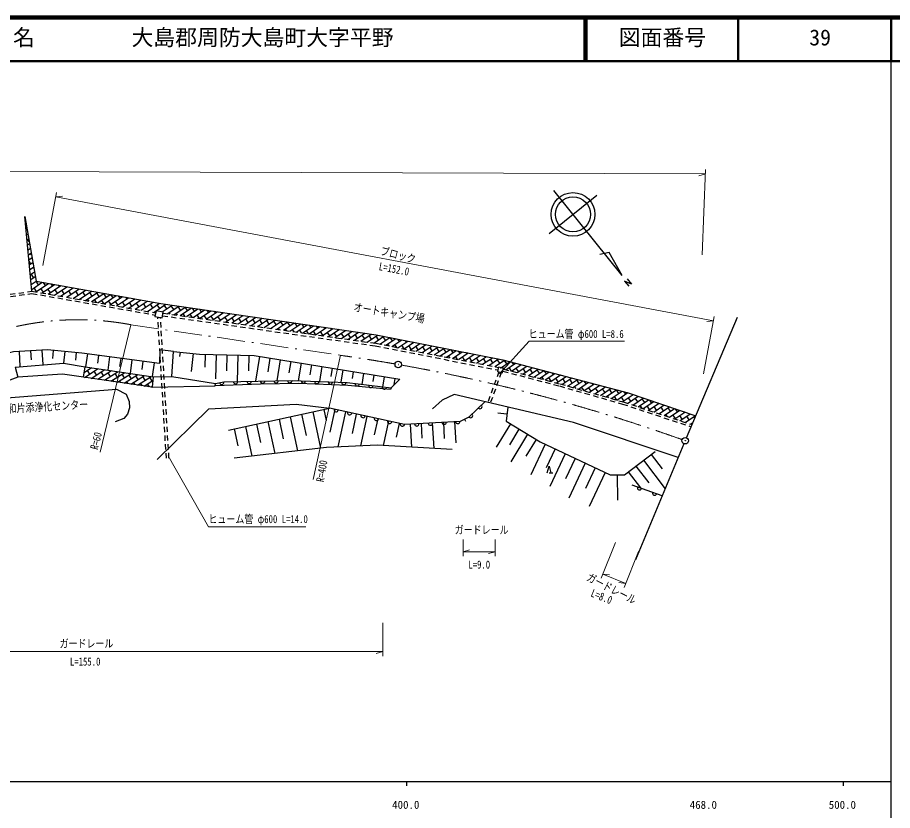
# Model space of a CAD drawing. Units: millimetres, scale not verified. Extents: x 40000 to 680000, y 20000 to 380000.
# Drawn here: x 378906 to 579318, y 198357 to 380000 of the extents above; entities that cross this region are included whole.
import ezdxf
from ezdxf.enums import TextEntityAlignment as Align

# ---------------------------------------------------------------- set-up
doc = ezdxf.new("R2010")
doc.units = ezdxf.units.MM
doc.header["$LTSCALE"] = 1000
doc.linetypes.add('USER2', pattern=[2, 1.2, -0.8])
doc.linetypes.add('USER3', pattern=[10, 6.4, -1.6, 0.4, -1.6])
for name, color, linetype, lineweight in [('M-BGD', 7, 'Continuous', 25), ('M-BMK', 2, 'USER3', 13), ('M-BMK-SRVR', 3, 'Continuous', 25), ('M-OTRS', 6, 'Continuous', 25), ('M-STR-HTXT', 7, 'Continuous', 13), ('M-STR-STR3', 7, 'Continuous', 25), ('M-TTL', 2, 'Continuous', 140), ('M-TTL-BAND', 7, 'Continuous', 25), ('M-TTL-LINE', 7, 'Continuous', 50)]:
    doc.layers.add(name, color=color, linetype=linetype, lineweight=lineweight)
doc.layers.add('M-BMK-HTXT', color=7, linetype='Continuous')
doc.layers.add('M-TTL-TXT', color=7, linetype='Continuous')
doc.styles.add('ＭＳ ゴシック', font='')
doc.styles.get('ＭＳ ゴシック').set_extended_font_data('MS Gothic')

msp = doc.modelspace()

# ---------------------------------------------------------------- linework, layer by layer
at = {"layer": 'M-BGD'}
for p, q in [((500681, 330515), (511592, 339286)), ((517414, 320871), (501751, 340356)), ((514434, 326174), (512249, 325701)), ((517414, 320871), (514434, 326174)), ((379275, 303501), (379469, 300030)), ((381888, 303647), (382001, 301614)), ((384500, 303793), (384685, 300486)), ((387111, 303739), (386931, 301899)), ((389719, 303484), (389462, 300848)), ((392327, 303230), (392162, 301537)), ((394904, 302934), (394516, 299994)), ((414265, 297771), (414632, 303520)), ((416130, 303363), (416024, 302356)), ((419126, 303049), (418689, 298879)), ((421877, 302858), (421796, 299935)), ((424380, 302788), (424227, 297261)), ((426884, 302719), (426782, 299041)), ((429388, 302650), (429221, 296636)), ((397449, 302598), (397213, 300810)), ((399994, 302262), (399595, 299241)), ((402539, 301926), (402297, 300089)), ((405085, 301590), (404675, 298488)), ((407630, 301254), (407381, 299368)), ((410175, 300918), (409755, 297735)), ((431892, 302581), (431794, 299041)), ((434335, 302353), (433420, 296713)), ((436717, 301966), (436210, 298841)), ((439100, 301579), (438325, 296803)), ((441482, 301193), (441059, 298586)), ((443865, 300806), (443211, 296775)), ((446247, 300420), (445884, 298183)), ((448630, 300033), (448074, 296609)), ((451012, 299646), (450708, 297774)), ((453395, 299260), (452938, 296443)), ((455777, 298873), (455525, 297318)), ((488855, 298911), (490009, 298632)), ((458160, 298487), (457751, 295968)), ((460542, 298100), (460304, 296633)), ((462925, 297713), (462540, 295341)), ((464459, 295152), (466498, 297133)), ((465307, 297327), (465083, 295947)), ((409728, 295295), (424198, 295600)), ((427257, 285496), (450367, 290499)), ((443948, 289109), (444993, 284283)), ((446515, 289665), (448312, 281369)), ((449083, 290221), (449637, 287664)), ((451593, 290232), (450455, 285009)), ((454046, 289697), (452291, 281645)), ((456499, 289162), (455531, 284723)), ((458952, 288628), (457481, 281881)), ((490996, 289135), (488942, 289362)), ((433676, 286886), (434590, 282664)), ((436244, 287441), (437822, 280154)), ((438812, 287997), (439791, 283474)), ((441380, 288553), (443067, 280762)), ((461405, 288093), (460608, 284437)), ((463858, 287558), (462641, 281980)), ((466310, 287024), (465631, 283907)), ((468810, 286830), (469114, 281596)), ((471356, 286978), (471549, 283658)), ((473901, 287126), (474241, 281292)), ((476447, 287274), (476661, 283594)), ((478993, 287422), (479276, 282557)), ((481292, 287986), (481516, 287516)), ((491795, 286923), (488559, 281571)), ((428541, 285774), (429389, 281855)), ((431109, 286330), (432577, 279546)), ((493751, 285739), (491570, 282132)), ((495708, 284556), (491878, 278220)), ((497665, 283373), (495320, 279494)), ((449654, 281525), (428509, 279075)), ((499786, 282243), (496486, 275238)), ((502072, 281166), (500021, 276813)), ((504358, 280090), (500822, 272584)), ((506644, 279013), (504452, 274360)), ((522307, 278588), (527266, 272012)), ((524061, 279911), (526567, 276588)), ((508930, 277936), (505159, 269931)), ((511215, 276859), (508964, 272080)), ((520553, 277266), (523479, 273386)), ((500704, 275731), (501484, 275731)), ((513501, 275782), (509839, 268007)), ((516283, 275263), (516351, 269442)), ((518799, 275943), (521590, 272242)), ((526581, 270462), (519654, 272891))]:
    msp.add_line(p, q, dxfattribs=at)
at = {"layer": 'M-BGD', "linetype": 'USER2'}
for p, q in [((413005, 279042), (411046, 311312)), ((413604, 279079), (411645, 311348)), ((489151, 298840), (486611, 291830)), ((489715, 298635), (487175, 291625))]:
    msp.add_line(p, q, dxfattribs=at)
at = {"layer": 'M-BGD'}
for points in [[(518570, 320131), (519537, 318928), (517943, 319632), (518920, 318430)], [(414632, 303520), (411514, 303909), (411448, 300750), (393631, 303102), (385806, 303866), (377969, 303428), (365454, 300254), (362549, 298484), (361137, 295902), (358572, 294347)], [(414632, 303520), (420625, 302892), (433144, 302546), (466498, 297133)], [(378409, 299937), (389462, 300848), (394367, 300017)], [(490009, 298632), (490254, 299646), (489100, 299925), (488855, 298911)], [(394019, 297604), (389249, 298267), (378970, 297650)], [(409978, 297702), (414265, 297771), (424234, 296135)], [(369387, 284654), (367637, 285139), (366412, 286007), (365695, 287570), (365531, 289047), (366324, 290893), (367673, 291911), (368710, 292245), (401582, 294882), (403761, 293756), (404445, 292074), (404532, 290592), (404070, 289118), (403227, 288130), (401277, 287351)], [(530225, 279197), (506286, 287197), (478886, 293649), (476201, 292359), (473947, 290388)], [(410932, 278727), (422706, 290348), (442710, 291413), (450367, 290499)], [(491175, 290755), (490816, 287514), (498644, 282782), (514644, 275244), (517922, 275282), (524938, 280572)], [(478496, 281040), (461341, 282057), (449654, 281525)], [(500194, 275731), (500644, 277231), (501094, 275731)]]:
    msp.add_lwpolyline(points, dxfattribs=at)
at = {"layer": 'M-BGD', "linetype": 'USER2'}
for points in [[(375229, 316313), (382214, 317301), (410561, 312344)], [(375345, 315824), (382206, 316795), (410457, 311855)], [(412114, 311683), (460847, 304781), (488942, 299271)], [(412240, 312271), (460947, 305373), (489083, 299854)], [(490096, 298991), (503035, 295593), (517460, 291469), (533212, 286263)], [(490213, 299477), (503167, 296076), (517607, 291947), (533369, 286738)]]:
    msp.add_lwpolyline(points, dxfattribs=at)
at = {"layer": 'M-BGD'}
msp.add_lwpolyline([(410388, 311534), (412008, 311188), (412286, 312490), (410666, 312835)], close=True, dxfattribs=at)
for radius in [5000, 4000]:
    msp.add_circle((506137, 334900), radius, dxfattribs=at)
for centre in [(521385, 272283), (524849, 271069)]:
    msp.add_arc(centre, 500, 160.67791, 340.67791, dxfattribs=at)
at = {"layer": 'M-BMK'}
msp.add_line((404868, 309631), (452890, 302617), dxfattribs=at)
for centre, radius, start, end in [((392747, 245771), 65000, 79.25302, 112.16846), ((396683, -93414), 400000, 80.11028, 81.92226), ((396683, -93414), 400000, 70.3585, 79.89542)]:
    msp.add_arc(centre, radius, start, end, dxfattribs=at)
at = {"layer": 'M-BMK-SRVR'}
for centre, radius in [((466123, 300513), 750), ((466123, 300513), 30), ((531843, 283059), 750)]:
    msp.add_circle(centre, radius, dxfattribs=at)
at = {"layer": 'M-OTRS'}
for p, q in [((532134, 283750), (543787, 311360)), ((531553, 282367), (520421, 255785))]:
    msp.add_line(p, q, dxfattribs=at)
for radius in [50, 30, 2]:
    msp.add_circle((531843, 283059), radius, dxfattribs=at)
at = {"layer": 'M-STR-HTXT'}
for p, q in [((154931, 345429), (536458, 344165)), ((536461, 345165), (535700, 325645)), ((536458, 344165), (534957, 343750)), ((384701, 323188), (387863, 339928)), ((387677, 338946), (389229, 339080)), ((387677, 338946), (538309, 310497)), ((538495, 311479), (536020, 298374)), ((397846, 280437), (404868, 309631)), ((538309, 310497), (536757, 310362)), ((452890, 302617), (446661, 274144)), ((480956, 260407), (480956, 256623)), ((488286, 256623), (488286, 260407)), ((515910, 259780), (512616, 251546)), ((480956, 257623), (482456, 258043)), ((480956, 257623), (488286, 257623)), ((488286, 257623), (486786, 257203)), ((517852, 249451), (521146, 257686)), ((512987, 252474), (514536, 252307)), ((512987, 252474), (518223, 250380)), ((518223, 250380), (516674, 250547)), ((462583, 233742), (462589, 241354)), ((315540, 234860), (462584, 234742)), ((462584, 234742), (461083, 234323))]:
    msp.add_line(p, q, dxfattribs=at)
for points in [[(489340, 298382), (496131, 305859), (517911, 305859)], [(413404, 279625), (422655, 263316), (444972, 263316)]]:
    msp.add_lwpolyline(points, dxfattribs=at)
at = {"layer": 'M-STR-STR3'}
for p, q in [((382214, 317301), (380592, 334432)), ((380671, 333596), (380730, 333636)), ((380778, 332462), (380917, 332556)), ((381080, 331614), (380823, 331996)), ((380886, 331328), (381104, 331475)), ((380993, 330194), (381291, 330395)), ((381101, 329060), (381479, 329315)), ((381601, 328609), (381235, 329151)), ((381208, 327926), (381666, 328235)), ((381316, 326792), (381853, 327155)), ((381423, 325658), (382040, 326074)), ((381530, 324524), (382227, 324994)), ((382122, 325604), (381878, 325965)), ((381961, 323608), (381561, 324200)), ((381638, 323390), (382415, 323914)), ((381745, 322256), (382602, 322834)), ((382643, 322598), (382521, 322779)), ((381853, 321122), (382789, 321754)), ((381960, 319987), (382976, 320673)), ((382604, 320422), (382044, 321251)), ((382127, 318894), (382053, 319003)), ((382067, 318853), (383163, 319593)), ((382175, 317719), (384576, 319341)), ((383110, 317144), (385989, 319088)), ((383723, 318764), (383163, 319593)), ((384530, 316896), (387402, 318835)), ((385318, 318635), (384879, 319287)), ((386914, 318506), (386594, 318980)), ((388509, 318376), (388309, 318673)), ((383246, 317236), (382687, 318065)), ((384842, 317107), (384282, 317936)), ((386437, 316978), (385878, 317806)), ((385949, 316648), (388815, 318583)), ((387369, 316400), (390228, 318330)), ((388033, 316848), (387473, 317677)), ((388788, 316152), (391641, 318077)), ((389629, 316719), (389069, 317548)), ((390105, 318247), (390024, 318367)), ((390208, 315903), (393054, 317825)), ((391224, 316589), (390665, 317418)), ((391627, 315655), (394467, 317572)), ((392820, 316460), (392260, 317289)), ((393047, 315407), (395880, 317320)), ((394415, 316331), (393856, 317160)), ((394466, 315159), (397293, 317067)), ((396011, 316201), (395451, 317030)), ((395886, 314910), (398706, 316814)), ((397606, 316072), (397047, 316901)), ((399202, 315943), (398642, 316772)), ((393596, 315311), (393379, 315631)), ((395306, 315012), (394975, 315502)), ((397016, 314713), (396570, 315373)), ((397305, 314662), (400119, 316562)), ((398725, 314415), (398166, 315243)), ((398725, 314414), (401532, 316309)), ((400321, 314285), (399761, 315114)), ((400144, 314166), (402945, 316056)), ((400797, 315813), (400316, 316526)), ((401917, 314156), (401357, 314985)), ((401564, 313918), (404357, 315804)), ((402393, 315684), (402031, 316220)), ((403512, 314027), (402953, 314855)), ((402983, 313669), (405770, 315551)), ((403989, 315555), (403747, 315913)), ((404403, 313421), (407183, 315299)), ((405108, 313897), (404548, 314726)), ((405584, 315425), (405462, 315606)), ((405822, 313173), (408596, 315046)), ((407180, 315296), (407177, 315300)), ((407242, 312925), (410009, 314793)), ((406703, 313768), (406144, 314597)), ((408299, 313639), (407739, 314467)), ((408661, 312677), (411422, 314541)), ((408987, 312620), (408858, 312810)), ((409894, 313509), (409335, 314338)), ((410081, 312428), (410663, 312822)), ((410590, 312479), (410454, 312680)), ((410679, 312833), (412879, 314318)), ((411490, 313380), (410930, 314209)), ((412037, 312543), (414350, 314104)), ((413085, 313250), (412526, 314079)), ((413217, 312133), (415821, 313891)), ((414681, 313121), (414121, 313950)), ((414694, 311924), (417292, 313677)), ((416276, 312992), (415717, 313821)), ((416172, 311714), (418763, 313464)), ((417325, 313673), (417312, 313691)), ((417872, 312862), (417325, 313673)), ((417649, 311505), (420233, 313250)), ((419468, 312733), (418997, 313430)), ((419126, 311296), (421704, 313037)), ((420603, 311087), (423175, 312823)), ((421063, 312604), (420669, 313187)), ((422659, 312474), (422342, 312944)), ((424254, 312345), (424014, 312701)), ((413906, 312035), (413645, 312422)), ((415573, 311799), (415240, 312292)), ((417241, 311563), (416836, 312163)), ((418909, 311327), (418432, 312034)), ((420577, 311091), (420027, 311904)), ((422182, 310946), (421623, 311775)), ((422080, 310878), (424646, 312610)), ((423778, 310817), (423218, 311646)), ((423558, 310668), (426117, 312396)), ((425373, 310688), (424814, 311516)), ((425035, 310459), (427587, 312182)), ((425850, 312216), (425686, 312459)), ((426969, 310558), (426409, 311387)), ((426512, 310250), (429058, 311969)), ((427445, 312086), (427358, 312216)), ((427989, 310041), (430529, 311755)), ((428564, 310429), (428005, 311258)), ((429041, 311957), (429030, 311973)), ((429467, 309831), (432000, 311542)), ((430160, 310300), (429600, 311128)), ((430944, 309622), (433471, 311328)), ((431756, 310170), (431196, 310999)), ((432421, 309413), (434941, 311115)), ((433351, 310041), (432791, 310870)), ((433898, 309204), (436412, 310901)), ((434947, 309911), (434387, 310740)), ((435375, 308994), (437883, 310688)), ((433918, 309201), (433911, 309212)), ((435586, 308965), (435506, 309083)), ((436542, 309782), (435983, 310611)), ((436853, 308785), (439354, 310474)), ((437254, 308728), (437102, 308953)), ((438138, 309653), (437578, 310482)), ((438330, 308576), (440825, 310260)), ((438921, 308492), (438697, 308824)), ((439733, 309523), (439174, 310352)), ((439807, 308367), (442296, 310047)), ((440589, 308256), (440293, 308695)), ((441329, 309394), (440769, 310223)), ((441284, 308158), (443766, 309833)), ((442924, 309265), (442407, 310031)), ((442761, 307948), (445237, 309620)), ((444520, 309135), (444079, 309788)), ((444239, 307739), (446708, 309406)), ((445716, 307530), (448179, 309193)), ((446115, 309006), (445752, 309545)), ((447193, 307321), (449650, 308979)), ((447711, 308877), (447424, 309302)), ((448670, 307111), (451120, 308765)), ((449307, 308747), (449096, 309059)), ((450902, 308618), (450768, 308817)), ((442257, 308020), (441888, 308565)), ((443924, 307784), (443484, 308436)), ((445592, 307547), (445079, 308307)), ((445639, 307478), (445592, 307547)), ((447235, 307349), (446675, 308177)), ((448830, 307219), (448271, 308048)), ((450426, 307090), (449866, 307919)), ((450148, 306902), (452591, 308552)), ((452021, 306961), (451462, 307789)), ((451625, 306693), (454062, 308338)), ((452498, 308489), (452440, 308574)), ((453617, 306831), (453057, 307660)), ((453102, 306484), (455533, 308125)), ((454579, 306274), (457004, 307911)), ((455212, 306702), (454653, 307531)), ((456056, 306065), (458474, 307698)), ((456808, 306572), (456248, 307401)), ((457534, 305856), (459945, 307484)), ((458403, 306443), (457844, 307272)), ((459011, 305647), (461393, 307255)), ((459999, 306314), (459439, 307143)), ((460488, 305437), (462777, 306983)), ((461594, 306184), (461035, 307013)), ((461902, 305185), (464161, 306711)), ((463190, 306055), (462630, 306884)), ((464786, 305926), (464270, 306689)), ((460601, 305421), (460558, 305485)), ((462325, 305102), (462154, 305356)), ((463286, 304914), (465545, 306438)), ((464064, 304761), (463750, 305226)), ((464671, 304642), (466928, 306166)), ((465802, 304420), (465345, 305097)), ((466381, 305796), (466010, 306347)), ((466056, 304370), (468312, 305894)), ((467500, 304139), (466941, 304968)), ((467441, 304099), (469696, 305621)), ((467977, 305667), (467749, 306004)), ((469096, 304010), (468536, 304838)), ((468826, 303827), (471080, 305349)), ((469572, 305538), (469488, 305662)), ((470691, 303880), (470132, 304709)), ((470211, 303556), (472463, 305077)), ((471595, 303284), (473847, 304804)), ((472287, 303751), (471727, 304580)), ((472980, 303012), (475231, 304532)), ((473882, 303622), (473323, 304450)), ((474365, 302741), (476615, 304260)), ((474494, 302716), (474442, 302793)), ((475478, 303492), (474918, 304321)), ((475750, 302469), (477998, 303987)), ((476232, 302375), (476038, 302663)), ((477074, 303363), (476514, 304192)), ((477135, 302198), (479382, 303715)), ((478669, 303234), (478185, 303950)), ((478520, 301926), (480766, 303443)), ((479905, 301654), (482149, 303170)), ((480265, 303104), (479924, 303608)), ((481289, 301383), (483533, 302898)), ((481860, 302975), (481664, 303266)), ((482674, 301111), (484917, 302625)), ((483456, 302845), (483403, 302923)), ((477971, 302034), (477633, 302534)), ((479709, 301693), (479229, 302405)), ((481384, 301447), (480824, 302275)), ((482979, 301317), (482420, 302146)), ((484575, 301188), (484015, 302017)), ((484059, 300840), (486301, 302353)), ((485444, 300568), (487684, 302081)), ((486170, 301059), (485611, 301887)), ((486829, 300296), (489068, 301808)), ((487766, 300929), (487206, 301758)), ((488214, 300025), (490426, 301519)), ((489361, 300800), (488802, 301629)), ((489523, 299702), (491712, 301180)), ((490957, 300671), (490397, 301499)), ((490763, 299333), (492997, 300841)), ((492553, 300541), (492210, 301049)), ((394179, 298714), (395882, 299792)), ((394242, 297571), (397397, 299567)), ((394367, 300017), (409978, 297702)), ((395436, 298326), (394901, 299172)), ((395760, 297348), (398912, 299343)), ((397027, 298150), (396492, 298995)), ((397278, 297125), (400427, 299118)), ((398618, 297973), (398083, 298818)), ((398795, 296902), (401943, 298893)), ((400209, 297796), (399674, 298641)), ((400313, 296679), (403458, 298669)), ((488401, 299988), (488325, 300100)), ((490258, 299472), (489921, 299971)), ((492076, 299013), (491517, 299842)), ((492050, 298995), (494282, 300503)), ((493672, 298884), (493112, 299712)), ((493336, 298657), (495568, 300164)), ((494148, 300412), (494045, 300565)), ((494623, 298319), (496853, 299825)), ((495267, 298754), (494708, 299583)), ((495910, 297982), (498138, 299486)), ((496863, 298625), (496303, 299454)), ((497196, 297644), (499424, 299147)), ((498458, 298496), (497899, 299324)), ((498483, 297306), (500709, 298809)), ((500054, 298366), (499549, 299115)), ((501649, 298237), (501383, 298631)), ((394455, 297540), (394380, 297658)), ((396085, 297300), (395971, 297481)), ((397716, 297060), (397562, 297305)), ((399347, 296821), (399153, 297128)), ((400978, 296581), (400744, 296951)), ((401800, 297620), (401265, 298465)), ((401831, 296456), (404973, 298444)), ((402609, 296341), (402335, 296775)), ((403391, 297443), (402856, 298288)), ((403348, 296233), (406488, 298219)), ((404982, 297266), (404447, 298111)), ((404866, 296009), (408003, 297995)), ((406573, 297090), (406038, 297935)), ((406384, 295786), (409519, 297770)), ((408164, 296913), (407629, 297758)), ((407901, 295563), (409886, 296819)), ((409755, 296736), (409220, 297581)), ((497596, 297539), (497422, 297796)), ((499429, 297057), (499018, 297667)), ((499770, 296968), (501995, 298470)), ((501173, 296709), (500613, 297537)), ((501056, 296630), (503280, 298131)), ((502769, 296579), (502209, 297408)), ((502343, 296292), (504565, 297792)), ((503245, 298108), (503218, 298148)), ((503618, 295947), (505851, 297454)), ((504364, 296450), (503805, 297279)), ((504874, 295588), (507136, 297115)), ((505960, 296321), (505400, 297149)), ((506129, 295229), (508421, 296776)), ((507555, 296191), (506996, 297020)), ((509151, 296062), (508722, 296697)), ((404240, 296102), (403926, 296598)), ((405871, 295862), (405517, 296421)), ((407502, 295622), (407108, 296245)), ((409132, 295382), (408699, 296068)), ((409419, 295340), (409754, 295552)), ((504964, 295562), (504924, 295621)), ((506833, 295028), (506519, 295492)), ((507385, 294870), (509707, 296437)), ((508674, 294534), (508115, 295363)), ((508640, 294511), (510992, 296099)), ((510270, 294404), (509710, 295233)), ((509896, 294152), (512277, 295760)), ((510746, 295933), (510557, 296213)), ((511151, 293793), (513563, 295421)), ((511865, 294275), (511306, 295104)), ((512407, 293434), (514848, 295082)), ((513461, 294146), (512901, 294975)), ((513662, 293075), (516134, 294744)), ((515056, 294016), (514497, 294845)), ((516652, 293887), (516092, 294716)), ((514309, 292890), (514021, 293317)), ((514918, 292716), (517419, 294405)), ((516176, 292359), (515616, 293188)), ((516173, 292357), (518704, 294066)), ((517771, 292229), (517212, 293058)), ((517428, 291998), (519898, 293665)), ((518248, 293758), (517895, 294279)), ((518636, 291607), (521087, 293261)), ((519367, 292100), (518807, 292929)), ((519836, 291210), (522276, 292858)), ((520962, 291971), (520403, 292800)), ((522558, 291841), (521998, 292670)), ((520005, 291154), (519926, 291271)), ((521036, 290814), (523465, 292454)), ((521947, 290513), (521522, 291142)), ((522236, 290417), (524654, 292050)), ((523677, 290184), (523117, 291013)), ((523435, 290021), (525843, 291647)), ((524153, 291712), (523708, 292371)), ((524635, 289624), (527033, 291243)), ((525272, 290055), (524713, 290883)), ((525749, 291583), (525665, 291707)), ((525835, 289228), (528222, 290839)), ((526868, 289925), (526308, 290754)), ((528464, 289796), (527904, 290625)), ((527035, 288831), (529411, 290435)), ((527771, 288588), (527428, 289096)), ((528235, 288435), (530600, 290032)), ((529583, 288138), (529023, 288967)), ((529434, 288038), (531789, 289628)), ((530059, 289667), (529578, 290379)), ((531178, 288009), (530619, 288838)), ((530634, 287642), (532978, 289224)), ((531655, 289537), (531535, 289714)), ((531834, 287245), (534168, 288821)), ((532774, 287880), (532214, 288708)), ((533034, 286849), (533576, 287215)), ((533438, 286896), (533333, 287051)), ((534029, 288255), (533810, 288579))]:
    msp.add_line(p, q, dxfattribs=at)
for points in [[(380592, 334432), (383163, 319593), (411754, 314481), (461033, 307326), (490091, 301607), (518759, 294052), (534261, 288789)], [(378409, 299937), (378970, 297650), (366845, 293101), (365892, 295853)], [(409978, 297702), (409728, 295295), (394019, 297604), (394367, 300017)], [(424234, 296135), (426165, 296521), (441818, 296864), (454389, 296379), (464459, 295152)], [(464459, 295152), (464340, 294819), (454547, 295744), (443335, 296132), (434561, 295979), (424198, 295600), (424234, 296135)], [(485940, 291988), (482318, 288475), (480266, 287496), (467537, 286756), (450367, 290499)]]:
    msp.add_lwpolyline(points, dxfattribs=at)
for centre, start, end in [((431954, 296648), 181.25514, 1.25514), ((435057, 296716), 181.25514, 1.25514), ((438161, 296784), 181.25514, 1.25514), ((441264, 296852), 181.25514, 1.25514), ((444366, 296765), 177.79, 357.79), ((447467, 296646), 177.79, 357.79), ((425674, 296423), 191.29664, 11.29664), ((428851, 296580), 181.25514, 1.25514), ((450569, 296526), 177.79, 357.79), ((453670, 296406), 177.79, 357.79), ((456756, 296090), 173.0537, 353.0537), ((459837, 295715), 173.0537, 353.0537), ((462919, 295339), 173.0537, 353.0537), ((484814, 290896), 224.12842, 44.12842), ((451899, 290165), 167.70194, 347.70194), ((454964, 289497), 167.70194, 347.70194), ((458029, 288829), 167.70194, 347.70194), ((482677, 288823), 224.12842, 44.12842), ((461094, 288161), 167.70194, 347.70194), ((464159, 287493), 167.70194, 347.70194), ((467048, 286863), 167.70194, 347.70194), ((470349, 286920), 183.32703, 3.32703), ((473481, 287102), 183.32703, 3.32703), ((476612, 287284), 183.32703, 3.32703), ((479744, 287466), 183.32703, 3.32703)]:
    msp.add_arc(centre, 500, start, end, dxfattribs=at)
at = {"layer": 'M-TTL'}
msp.add_line((680000, 380000), (40000, 380000), dxfattribs=at)
at = {"layer": 'M-TTL-BAND'}
for p, q in [((579000, 20000), (579000, 370000)), ((40000, 205000), (579000, 205000)), ((468000, 205000), (468000, 204000)), ((568000, 205000), (568000, 204000))]:
    msp.add_line(p, q, dxfattribs=at)
at = {"layer": 'M-TTL-LINE'}
for p, q in [((508746, 380000), (508746, 370000)), ((509246, 380000), (509246, 370000)), ((543996, 380000), (543996, 370000)), ((579000, 380000), (579000, 370000)), ((40000, 370000), (680000, 370000))]:
    msp.add_line(p, q, dxfattribs=at)

# ---------------------------------------------------------------- texts
at = {"layer": 'M-BMK-HTXT', "style": 'ＭＳ ゴシック', "width": 0.8}
for s, rotation, p in [('オートキャンプ場', 350.3, (455697, 312287)), ('東和片添浄化センター', 3.3, (374667, 288768))]:
    msp.add_text(s, height=1833, rotation=rotation, dxfattribs=at).set_placement(p, align=Align.BOTTOM_LEFT)
at = {"layer": 'M-STR-HTXT', "style": 'ＭＳ ゴシック', "width": 0.8}
for s, rotation, p in [('ブロック', 345.4, (461731, 325206)), ('L=152.0', 349.3, (461456, 321611)), ('R=60', 75.4, (397800, 280739)), ('R=400', 80.6, (449633, 273407)), ('ガードレール', 332.9, (508831, 250680)), ('L=8.0', 338.2, (509845, 246930))]:
    msp.add_text(s, height=1833, rotation=rotation, dxfattribs=at).set_placement(p, align=Align.BOTTOM_LEFT)
for s, p in [('ヒューム管 φ600 L=8.6', (495990, 306048)), ('ヒューム管 φ600 L=14.0', (422646, 263642)), ('ガードレール', (479057, 261161)), ('L=9.0', (482171, 253223)), ('ガードレール', (388539, 235118)), ('L=155.0', (390912, 231003))]:
    msp.add_text(s, height=1833, dxfattribs=at).set_placement(p, align=Align.BOTTOM_LEFT)
at = {"layer": 'M-TTL-BAND', "style": 'ＭＳ ゴシック'}
for s, p in [('400.0', (464719, 198195)), ('468.0', (532875, 198195)), ('500.0', (564719, 198195))]:
    msp.add_text(s, height=1833, dxfattribs=at).set_placement(p, align=Align.BOTTOM_LEFT)
at = {"layer": 'M-TTL-TXT', "style": 'ＭＳ ゴシック'}
for s, p in [('地 名', (370380, 372500)), ('大島郡周防大島町大字平野', (405024, 372500)), ('図面番号', (516621, 372500)), ('39', (560246, 372500))]:
    msp.add_text(s, height=3666, dxfattribs=at).set_placement(p, align=Align.BOTTOM_LEFT)

doc.saveas('drawing.dxf')
